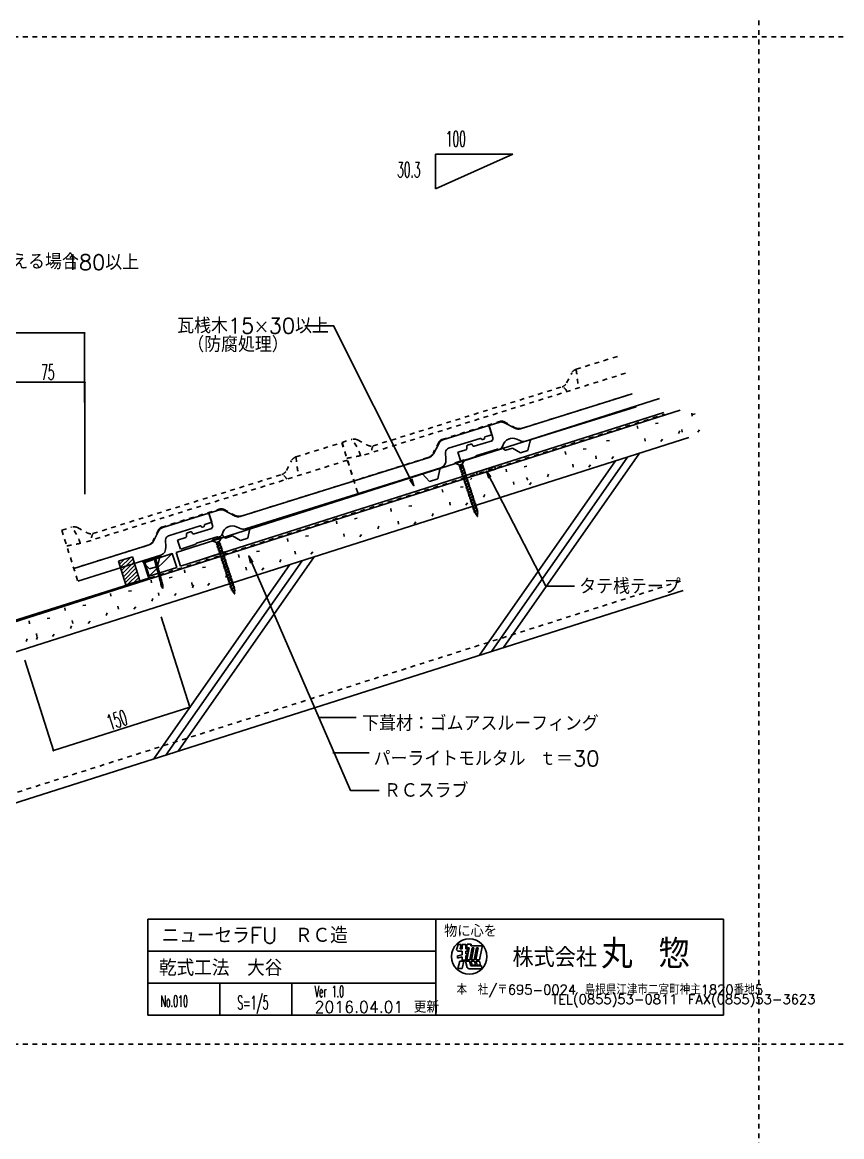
# Model space of a CAD drawing. Extents: x -1727 to 4652, y -2308 to 2357.
# Drawn here: x 2203 to 3057, y -1146 to 15 of the extents above; entities that cross this region are included whole.
import ezdxf

# ---------------------------------------------------------------- set-up
doc = ezdxf.new("R2010")
doc.units = 0
doc.header["$LTSCALE"] = 5
doc.linetypes.add('DOT', pattern=[2, 1, -1])
for name, color, linetype in [('0-0', 7, 'CONTINUOUS'), ('0-1', 7, 'CONTINUOUS'), ('0-2', 7, 'CONTINUOUS'), ('0-3', 7, 'CONTINUOUS'), ('0-4', 7, 'CONTINUOUS'), ('0-A', 7, 'CONTINUOUS')]:
    doc.layers.add(name, color=color, linetype=linetype)
doc.styles.get("Standard").update_dxf_attribs({"font": 'txt.shx', "bigfont": 'extfont.shx'})

# ---------------------------------------------------------------- blocks, each defined once
blk = doc.blocks.new('H5')
at = {"layer": '0-1', "color": 7, "linetype": 'CONTINUOUS'}
for p, q in [((2303.9594, -549.6657), (2309.1837, -544.4414)), ((2304.9505, -552.9172), (2315.3423, -542.5255)), ((2305.9417, -556.1688), (2317.9597, -544.1507)), ((2302.9683, -546.4142), (2303.0252, -546.3573)), ((2306.9328, -559.4203), (2318.9508, -547.4022)), ((2307.9239, -562.6718), (2319.942, -550.6537)), ((2308.915, -565.9234), (2320.9331, -553.9053)), ((2309.9061, -569.1749), (2321.9242, -557.1568)), ((2312.6917, -570.6319), (2322.9153, -560.4083)), ((2318.7946, -568.7716), (2323.9064, -563.6599))]:
    blk.add_line(p, q, dxfattribs=at)

msp = doc.modelspace()

# ---------------------------------------------------------------- linework, layer by layer
at = {"layer": '0-0', "color": 7, "linetype": 'CONTINUOUS'}
for p, q in [((2933.494, -919.6573), (2333.494, -919.6573)), ((2333.494, -919.6573), (2333.494, -1019.6573)), ((2633.494, -919.6573), (2633.494, -1019.6573)), ((2933.494, -919.6573), (2933.494, -1019.6573)), ((2655.1928, -951.6949), (2656.6706, -945.8791)), ((2655.1928, -951.6949), (2656.4886, -952.9774)), ((2656.6706, -945.8791), (2660.0144, -945.8791)), ((2659.0305, -950.7153), (2660.0144, -945.8791)), ((2659.0305, -950.7153), (2660.848, -950.7153)), ((2660.848, -945.8791), (2660.848, -950.7153)), ((2660.848, -945.8791), (2664.7092, -945.8791)), ((2664.7092, -950.7153), (2664.7092, -945.8791)), ((2664.7092, -950.7153), (2666.525, -950.7153)), ((2666.0739, -945.7406), (2665.3422, -949.3372)), ((2665.3422, -949.3372), (2668.4007, -949.3372)), ((2668.4007, -949.3372), (2665.8288, -961.9794)), ((2666.0739, -945.7406), (2670.3013, -945.7406)), ((2666.525, -950.7153), (2666.525, -952.9774)), ((2671.4739, -949.3372), (2668.902, -961.9794)), ((2670.3013, -945.7406), (2669.961, -947.4131)), ((2669.961, -947.4131), (2681.1117, -947.4131)), ((2673.159, -949.3372), (2670.5871, -961.9794)), ((2671.4739, -949.3372), (2673.159, -949.3372)), ((2676.0054, -949.3372), (2673.4335, -961.9794)), ((2677.7063, -949.3372), (2675.1344, -961.9794)), ((2676.0054, -949.3372), (2677.7063, -949.3372)), ((2681.753, -948.4968), (2679.0101, -961.9794)), ((2633.494, -952.9907), (2333.494, -952.9907)), ((2656.1415, -957.9387), (2660.848, -956.737)), ((2656.1415, -957.9387), (2656.1415, -960.1245)), ((2656.1415, -960.1245), (2660.848, -958.9228)), ((2656.4886, -952.9774), (2660.848, -952.9774)), ((2658.4608, -963.4821), (2656.6265, -971.2213)), ((2658.4608, -963.4821), (2662.8707, -963.4821)), ((2660.614, -962.3814), (2664.7092, -962.3814)), ((2660.848, -952.9774), (2660.848, -956.737)), ((2660.848, -958.9228), (2660.848, -962.4594)), ((2662.8707, -963.4821), (2661.0364, -971.2213)), ((2664.4024, -963.4821), (2666.3147, -970.1773)), ((2664.4024, -963.4821), (2668.5004, -963.4821)), ((2664.7092, -955.7512), (2664.7092, -952.9774)), ((2664.7092, -952.9774), (2666.525, -952.9774)), ((2664.7092, -955.7512), (2666.2924, -955.3469)), ((2664.7092, -957.937), (2665.9684, -957.6155)), ((2664.7092, -962.3814), (2664.7092, -957.937)), ((2665.8288, -961.9794), (2668.902, -961.9794)), ((2666.2924, -955.3469), (2665.9684, -957.6155)), ((2668.5004, -963.4821), (2669.9773, -968.1976)), ((2670.0645, -963.4821), (2671.3271, -967.5137)), ((2670.0645, -963.4821), (2673.6511, -963.4821)), ((2670.5871, -961.9794), (2673.4335, -961.9794)), ((2673.6511, -963.4821), (2674.9138, -967.5137)), ((2675.1344, -961.9794), (2679.0101, -961.9794)), ((2675.4347, -963.4821), (2676.6974, -967.5137)), ((2675.4347, -963.4821), (2678.8814, -963.4821)), ((2678.8814, -963.4821), (2680.1441, -967.5137)), ((2661.0364, -971.2213), (2656.6265, -971.2213)), ((2668.966, -971.4013), (2681.3276, -971.4013)), ((2669.9773, -968.1976), (2680.9892, -968.1976)), ((2671.3271, -967.5137), (2674.9138, -967.5137)), ((2676.6974, -967.5137), (2680.1441, -967.5137)), ((2680.9892, -968.1976), (2681.3276, -971.4013)), ((2633.494, -986.324), (2333.494, -986.324)), ((2408.494, -986.324), (2408.494, -1019.6573)), ((2483.494, -986.324), (2483.494, -1019.6573)), ((2333.494, -1019.6573), (2933.494, -1019.6573))]:
    msp.add_line(p, q, dxfattribs=at)
msp.add_circle((2668.3491, -958.6021), 18.4473, dxfattribs=at)
for centre, radius, start, end in [((2680.2195, -948.6727), 1.5436, 6.5455, 54.6882), ((2668.6165, -968.6748), 2.7488, 213.1353, 277.3045)]:
    msp.add_arc(centre, radius, start, end, dxfattribs=at)
at = {"layer": '0-1', "color": 3, "linetype": 'CONTINUOUS'}
for p, q in [((2866.5985, -377.085), (2362.9417, -537.3417)), ((2871.1466, -391.3789), (2367.4905, -551.6354)), ((2367.4859, -551.621), (2362.9371, -537.3274))]:
    msp.add_line(p, q, dxfattribs=at)
at = {"layer": '0-1', "color": 7, "linetype": 'DOT'}
msp.add_line((2192.8119, -609.4566), (2871.7824, -393.3826), dxfattribs=at)
at = {"layer": '0-1', "color": 4, "linetype": 'CONTINUOUS'}
for p, q in [((2663.1929, -440.8137), (2653.6224, -443.921)), ((2653.7508, -444.3164), (2663.3213, -441.2092)), ((2663.3213, -441.2092), (2661.0015, -445.3292)), ((2663.3213, -441.2092), (2663.1929, -440.8137)), ((2653.6224, -443.921), (2653.7508, -444.3164)), ((2653.7508, -444.3164), (2658.032, -446.2933)), ((2658.5097, -447.4577), (2657.7159, -448.0127)), ((2657.7159, -448.0127), (2658.2702, -447.5354)), ((2657.7159, -448.0127), (2658.6705, -448.176)), ((2660.9931, -445.3319), (2658.032, -446.2933)), ((2658.0567, -446.2853), (2658.4507, -447.4989)), ((2661.5547, -446.4691), (2658.2702, -447.5354)), ((2661.389, -446.5229), (2658.4195, -447.487)), ((2658.4442, -447.4789), (2658.4507, -447.4989)), ((2662.7273, -447.8962), (2658.6121, -450.7733)), ((2658.6121, -450.7733), (2659.2888, -450.0803)), ((2658.6121, -450.7733), (2659.5668, -450.9366)), ((2659.9124, -447.0023), (2658.6705, -448.176)), ((2658.6705, -448.176), (2659.2888, -450.0803)), ((2659.2888, -450.0803), (2661.7726, -447.7329)), ((2663.6325, -450.6843), (2659.5173, -453.5614)), ((2659.5173, -453.5614), (2660.194, -452.8685)), ((2662.0506, -448.5891), (2659.5668, -450.9366)), ((2659.5668, -450.9366), (2660.194, -452.8685)), ((2660.194, -452.8685), (2662.6779, -450.521)), ((2662.9558, -451.3773), (2660.472, -453.7247)), ((2660.9931, -445.3319), (2661.3807, -446.5256)), ((2662.7273, -447.8962), (2661.7726, -447.7329)), ((2662.7273, -447.8962), (2662.0506, -448.5891)), ((2662.0506, -448.5891), (2662.6779, -450.521)), ((2663.6325, -450.6843), (2662.6779, -450.521)), ((2663.6325, -450.6843), (2662.9558, -451.3773)), ((2662.9558, -451.3773), (2663.5831, -453.3092)), ((2659.5173, -453.5614), (2660.472, -453.7247)), ((2664.5377, -453.4725), (2660.4226, -456.3495)), ((2660.4226, -456.3495), (2661.0992, -455.6566)), ((2660.4226, -456.3495), (2661.3772, -456.5128)), ((2660.472, -453.7247), (2661.0992, -455.6566)), ((2661.0992, -455.6566), (2663.5831, -453.3092)), ((2665.4429, -456.2606), (2661.3278, -459.1377)), ((2661.3278, -459.1377), (2662.0044, -458.4447)), ((2661.3278, -459.1377), (2662.2824, -459.3009)), ((2663.8611, -454.1654), (2661.3772, -456.5128)), ((2661.3772, -456.5128), (2662.0044, -458.4447)), ((2661.3772, -456.5128), (2662.0044, -458.4447)), ((2662.0044, -458.4447), (2664.4883, -456.0973)), ((2666.3482, -459.0487), (2662.233, -461.9258)), ((2662.233, -461.9258), (2662.9097, -461.2328)), ((2662.233, -461.9258), (2663.1876, -462.0891)), ((2664.7663, -456.9535), (2662.2824, -459.3009)), ((2662.2824, -459.3009), (2662.9097, -461.2328)), ((2662.9097, -461.2328), (2665.3935, -458.8854)), ((2667.2534, -461.8368), (2663.1382, -464.7139)), ((2663.1382, -464.7139), (2663.8149, -464.021)), ((2665.6715, -459.7417), (2663.1876, -462.0891)), ((2663.1876, -462.0891), (2663.8149, -464.021)), ((2664.5377, -453.4725), (2663.5831, -453.3092)), ((2663.8149, -464.021), (2666.2987, -461.6735)), ((2664.5377, -453.4725), (2663.8611, -454.1654)), ((2663.8611, -454.1654), (2664.4883, -456.0973)), ((2666.5767, -462.5298), (2664.0929, -464.8772)), ((2665.4429, -456.2606), (2664.4883, -456.0973)), ((2664.7201, -466.8091), (2667.2039, -464.4617)), ((2665.4429, -456.2606), (2664.7663, -456.9535)), ((2664.7663, -456.9535), (2665.3935, -458.8854)), ((2666.3482, -459.0487), (2665.3935, -458.8854)), ((2666.3482, -459.0487), (2665.6715, -459.7417)), ((2665.6715, -459.7417), (2666.2987, -461.6735)), ((2667.2534, -461.8368), (2666.2987, -461.6735)), ((2667.2534, -461.8368), (2666.5767, -462.5298)), ((2666.5767, -462.5298), (2667.2039, -464.4617)), ((2668.1586, -464.625), (2667.2039, -464.4617)), ((2663.1382, -464.7139), (2664.0929, -464.8772)), ((2668.1586, -464.625), (2664.0434, -467.502)), ((2664.0434, -467.502), (2664.7201, -466.8091)), ((2664.0434, -467.502), (2664.9981, -467.6653)), ((2664.0929, -464.8772), (2664.7201, -466.8091)), ((2669.0638, -467.4131), (2664.9486, -470.2902)), ((2664.9486, -470.2902), (2665.6253, -469.5972)), ((2664.9486, -470.2902), (2665.9033, -470.4534)), ((2667.4819, -465.3179), (2664.9981, -467.6653)), ((2664.9981, -467.6653), (2665.6253, -469.5972)), ((2665.6253, -469.5972), (2668.1091, -467.2498)), ((2669.969, -470.2012), (2665.8538, -473.0783)), ((2665.8538, -473.0783), (2666.5305, -472.3853)), ((2665.8538, -473.0783), (2666.8085, -473.2416)), ((2668.3871, -468.106), (2665.9033, -470.4534)), ((2665.9033, -470.4534), (2666.5305, -472.3853)), ((2666.5305, -472.3853), (2669.0143, -470.0379)), ((2670.8742, -472.9893), (2666.759, -475.8664)), ((2666.759, -475.8664), (2667.4357, -475.1735)), ((2666.759, -475.8664), (2667.7137, -476.0297)), ((2669.2923, -470.8942), (2666.8085, -473.2416)), ((2666.8085, -473.2416), (2667.4357, -475.1735)), ((2667.4357, -475.1735), (2669.9195, -472.826)), ((2668.1586, -464.625), (2667.4819, -465.3179)), ((2667.4819, -465.3179), (2668.1091, -467.2498)), ((2671.7794, -475.7775), (2667.6642, -478.6545)), ((2670.1975, -473.6823), (2667.7137, -476.0297)), ((2667.7137, -476.0297), (2668.3409, -477.9616)), ((2669.0638, -467.4131), (2668.1091, -467.2498)), ((2668.3409, -477.9616), (2670.8247, -475.6142)), ((2669.0638, -467.4131), (2668.3871, -468.106)), ((2668.3871, -468.106), (2669.0143, -470.0379)), ((2669.969, -470.2012), (2669.0143, -470.0379)), ((2669.969, -470.2012), (2669.2923, -470.8942)), ((2669.2923, -470.8942), (2669.9195, -472.826)), ((2670.8742, -472.9893), (2669.9195, -472.826)), ((2670.8742, -472.9893), (2670.1975, -473.6823)), ((2670.1975, -473.6823), (2670.8247, -475.6142)), ((2671.7794, -475.7775), (2670.8247, -475.6142)), ((2671.7794, -475.7775), (2671.1027, -476.4704)), ((2667.6642, -478.6545), (2668.3409, -477.9616)), ((2667.6642, -478.6545), (2668.6189, -478.8178)), ((2672.6846, -478.5656), (2668.5694, -481.4427)), ((2668.5694, -481.4427), (2669.2461, -480.7497)), ((2668.5694, -481.4427), (2669.5241, -481.606)), ((2671.1027, -476.4704), (2668.6189, -478.8178)), ((2668.6189, -478.8178), (2669.2461, -480.7497)), ((2669.2461, -480.7497), (2671.7299, -478.4023)), ((2673.5898, -481.3537), (2669.4746, -484.2308)), ((2669.4746, -484.2308), (2670.1513, -483.5378)), ((2669.4746, -484.2308), (2670.4293, -484.3941)), ((2672.0079, -479.2585), (2669.5241, -481.606)), ((2669.5241, -481.606), (2670.1513, -483.5378)), ((2670.1513, -483.5378), (2672.6352, -481.1904)), ((2674.495, -484.1418), (2670.3799, -487.0189)), ((2670.3799, -487.0189), (2671.0565, -486.326)), ((2670.3799, -487.0189), (2671.3345, -487.1822)), ((2672.9131, -482.0467), (2670.4293, -484.3941)), ((2670.4293, -484.3941), (2671.0565, -486.326)), ((2671.0565, -486.326), (2673.5404, -483.9785)), ((2671.1027, -476.4704), (2671.7299, -478.4023)), ((2675.4002, -486.93), (2671.2851, -489.807)), ((2673.8184, -484.8348), (2671.3345, -487.1822)), ((2671.3345, -487.1822), (2671.9617, -489.1141)), ((2672.6846, -478.5656), (2671.7299, -478.4023)), ((2671.9617, -489.1141), (2674.4456, -486.7667)), ((2672.6846, -478.5656), (2672.0079, -479.2585)), ((2672.0079, -479.2585), (2672.6352, -481.1904)), ((2674.7236, -487.6229), (2672.2397, -489.9703)), ((2673.5898, -481.3537), (2672.6352, -481.1904)), ((2673.5898, -481.3537), (2672.9131, -482.0467)), ((2672.9131, -482.0467), (2673.5404, -483.9785)), ((2674.495, -484.1418), (2673.5404, -483.9785)), ((2674.495, -484.1418), (2673.8184, -484.8348)), ((2673.8184, -484.8348), (2674.4456, -486.7667)), ((2675.4002, -486.93), (2674.4456, -486.7667)), ((2675.4002, -486.93), (2674.7236, -487.6229)), ((2674.7236, -487.6229), (2675.3508, -489.5548)), ((2671.2851, -489.807), (2671.9617, -489.1141)), ((2671.2851, -489.807), (2672.2397, -489.9703)), ((2676.3054, -489.7181), (2672.1903, -492.5952)), ((2672.1903, -492.5952), (2672.867, -491.9022)), ((2672.1903, -492.5952), (2673.1449, -492.7585)), ((2672.2397, -489.9703), (2672.867, -491.9022)), ((2672.867, -491.9022), (2675.3508, -489.5548)), ((2677.2107, -492.5062), (2673.0955, -495.3833)), ((2673.0955, -495.3833), (2673.7722, -494.6903)), ((2673.0955, -495.3833), (2674.0984, -495.501)), ((2675.6288, -490.411), (2673.1449, -492.7585)), ((2673.1449, -492.7585), (2673.7722, -494.6903)), ((2673.7722, -494.6903), (2676.256, -492.3429)), ((2676.534, -493.1992), (2674.0984, -495.501)), ((2675.1482, -497.0335), (2674.0984, -495.501)), ((2677.5988, -495.6558), (2674.8271, -497.5936)), ((2674.8271, -497.5936), (2675.1482, -497.0335)), ((2674.8271, -497.5936), (2675.6134, -497.7128)), ((2675.1482, -497.0335), (2676.9413, -495.3389)), ((2676.3054, -489.7181), (2675.3508, -489.5548)), ((2676.9711, -496.4297), (2675.6134, -497.7128)), ((2676.7719, -499.4041), (2675.6134, -497.7128)), ((2676.3054, -489.7181), (2675.6288, -490.411)), ((2675.6288, -490.411), (2676.256, -492.3429)), ((2677.2107, -492.5062), (2676.256, -492.3429)), ((2677.2107, -492.5062), (2676.534, -493.1992)), ((2676.534, -493.1992), (2676.9149, -494.3725)), ((2676.5621, -499.8083), (2676.7719, -499.4041)), ((2676.9413, -495.3389), (2676.9149, -494.3725)), ((2677.5988, -495.6558), (2676.9413, -495.3389)), ((2677.5988, -495.6558), (2676.9711, -496.4297)), ((2677.0383, -498.8908), (2676.9711, -496.4297)), ((2677.4699, -499.1669), (2677.0383, -498.8908)), ((2677.0539, -499.4608), (2677.4699, -499.1669)), ((2677.064, -499.8305), (2677.0539, -499.4608)), ((2676.5621, -499.8083), (2676.89, -499.5766)), ((2676.5621, -499.8083), (2677.064, -499.8305)), ((2677.064, -499.8305), (2676.89, -499.5766)), ((2410.0079, -521.6278), (2400.4374, -524.7351)), ((2400.5658, -525.1305), (2410.1363, -522.0233)), ((2410.1363, -522.0233), (2407.8165, -526.1433)), ((2410.1363, -522.0233), (2410.0079, -521.6278)), ((2400.4374, -524.7351), (2400.5658, -525.1305)), ((2400.5658, -525.1305), (2404.847, -527.1074)), ((2405.3247, -528.2718), (2404.5309, -528.8267)), ((2404.5309, -528.8267), (2405.0852, -528.3495)), ((2404.5309, -528.8267), (2405.4855, -528.99)), ((2407.8081, -526.146), (2404.847, -527.1074)), ((2404.8717, -527.0993), (2405.2657, -528.313)), ((2408.3697, -527.2832), (2405.0852, -528.3495)), ((2408.204, -527.3369), (2405.2345, -528.301)), ((2405.2592, -528.293), (2405.2657, -528.313)), ((2409.5423, -528.7103), (2405.4271, -531.5874)), ((2405.4271, -531.5874), (2406.1038, -530.8944)), ((2405.4271, -531.5874), (2406.3818, -531.7507)), ((2406.7274, -527.8163), (2405.4855, -528.99)), ((2405.4855, -528.99), (2406.1038, -530.8944)), ((2406.1038, -530.8944), (2408.5876, -528.547)), ((2410.4475, -531.4984), (2406.3323, -534.3755)), ((2406.3323, -534.3755), (2407.009, -533.6825)), ((2408.8656, -529.4032), (2406.3818, -531.7507)), ((2406.3818, -531.7507), (2407.009, -533.6825)), ((2407.009, -533.6825), (2409.4928, -531.3351)), ((2411.3527, -534.2865), (2407.2376, -537.1636)), ((2409.7708, -532.1914), (2407.287, -534.5388)), ((2407.8081, -526.146), (2408.1957, -527.3397)), ((2407.9142, -536.4707), (2410.3981, -534.1232)), ((2409.5423, -528.7103), (2408.5876, -528.547)), ((2409.5423, -528.7103), (2408.8656, -529.4032)), ((2408.8656, -529.4032), (2409.4928, -531.3351)), ((2410.4475, -531.4984), (2409.4928, -531.3351)), ((2410.4475, -531.4984), (2409.7708, -532.1914)), ((2409.7708, -532.1914), (2410.3981, -534.1232)), ((2411.3527, -534.2865), (2410.3981, -534.1232)), ((2411.3527, -534.2865), (2410.676, -534.9795)), ((2302.9574, -546.3784), (2317.2806, -541.9225)), ((2317.2806, -541.9225), (2324.8975, -566.9114)), ((2342.7189, -542.3679), (2338.3281, -543.5367)), ((2338.3281, -543.5367), (2338.4313, -543.9241)), ((2338.4313, -543.9241), (2342.822, -542.7554)), ((2339.9159, -543.7997), (2339.3932, -543.6681)), ((2341.4657, -543.3871), (2339.9159, -543.7997)), ((2342.5129, -553.5562), (2339.9159, -543.7997)), ((2341.4657, -543.3871), (2341.8538, -543.0131)), ((2344.0628, -553.1437), (2341.4657, -543.3871)), ((2342.822, -542.7554), (2342.7189, -542.3679)), ((2406.3323, -534.3755), (2407.287, -534.5388)), ((2407.2376, -537.1636), (2407.9142, -536.4707)), ((2407.2376, -537.1636), (2408.1922, -537.3269)), ((2407.287, -534.5388), (2407.9142, -536.4707)), ((2412.2579, -537.0747), (2408.1428, -539.9517)), ((2408.1428, -539.9517), (2408.8194, -539.2588)), ((2408.1428, -539.9517), (2409.0974, -540.115)), ((2410.676, -534.9795), (2408.1922, -537.3269)), ((2408.1922, -537.3269), (2408.8194, -539.2588)), ((2408.1922, -537.3269), (2408.8194, -539.2588)), ((2408.8194, -539.2588), (2411.3033, -536.9114)), ((2413.1631, -539.8628), (2409.048, -542.7399)), ((2409.048, -542.7399), (2409.7246, -542.0469)), ((2409.048, -542.7399), (2410.0026, -542.9032)), ((2411.5813, -537.7676), (2409.0974, -540.115)), ((2409.0974, -540.115), (2409.7246, -542.0469)), ((2409.7246, -542.0469), (2412.2085, -539.6995)), ((2414.0684, -542.6509), (2409.9532, -545.528)), ((2409.9532, -545.528), (2410.6299, -544.835)), ((2409.9532, -545.528), (2410.9078, -545.6913)), ((2412.4865, -540.5557), (2410.0026, -542.9032)), ((2410.0026, -542.9032), (2410.6299, -544.835)), ((2410.6299, -544.835), (2413.1137, -542.4876)), ((2410.676, -534.9795), (2411.3033, -536.9114)), ((2414.9736, -545.439), (2410.8584, -548.3161)), ((2413.3917, -543.3439), (2410.9078, -545.6913)), ((2410.9078, -545.6913), (2411.5351, -547.6232)), ((2412.2579, -537.0747), (2411.3033, -536.9114)), ((2411.5351, -547.6232), (2414.0189, -545.2757)), ((2412.2579, -537.0747), (2411.5813, -537.7676)), ((2411.5813, -537.7676), (2412.2085, -539.6995)), ((2413.1631, -539.8628), (2412.2085, -539.6995)), ((2413.1631, -539.8628), (2412.4865, -540.5557)), ((2412.4865, -540.5557), (2413.1137, -542.4876)), ((2414.0684, -542.6509), (2413.1137, -542.4876)), ((2414.0684, -542.6509), (2413.3917, -543.3439)), ((2413.3917, -543.3439), (2414.0189, -545.2757)), ((2414.9736, -545.439), (2414.0189, -545.2757)), ((2414.9736, -545.439), (2414.2969, -546.132)), ((2310.5493, -571.2849), (2302.9574, -546.3784)), ((2342.5129, -553.5562), (2342.5559, -553.7177)), ((2342.5559, -553.7177), (2344.2349, -553.2707)), ((2342.8785, -554.1504), (2342.5559, -553.7177)), ((2344.3638, -553.755), (2342.6848, -554.202)), ((2342.6848, -554.202), (2342.7278, -554.3634)), ((2342.7278, -554.3634), (2344.4068, -553.9165)), ((2343.0504, -554.7962), (2342.7278, -554.3634)), ((2344.5357, -554.4008), (2342.8567, -554.8477)), ((2343.1794, -555.2805), (2342.8567, -554.8477)), ((2344.6646, -554.8851), (2342.9856, -555.3321)), ((2342.9856, -555.3321), (2343.0286, -555.4935)), ((2343.0286, -555.4935), (2344.7076, -555.0466)), ((2343.3513, -555.9263), (2343.0286, -555.4935)), ((2344.8365, -555.5309), (2343.1575, -555.9778)), ((2343.1575, -555.9778), (2343.2005, -556.1393)), ((2343.2005, -556.1393), (2344.8795, -555.6923)), ((2343.5232, -556.572), (2343.2005, -556.1393)), ((2345.0084, -556.1767), (2343.3294, -556.6236)), ((2343.3294, -556.6236), (2343.3724, -556.785)), ((2343.3724, -556.785), (2345.0514, -556.3381)), ((2343.695, -557.2178), (2343.3724, -556.785)), ((2345.1803, -556.8224), (2343.5013, -557.2693)), ((2343.5013, -557.2693), (2343.5443, -557.4308)), ((2343.5443, -557.4308), (2345.2233, -556.9839)), ((2343.8669, -557.8635), (2343.5443, -557.4308)), ((2345.3522, -557.4682), (2343.6732, -557.9151)), ((2344.2349, -553.2707), (2344.1701, -553.8066)), ((2344.2349, -553.2707), (2344.1919, -553.1093)), ((2344.4068, -553.9165), (2344.342, -554.4524)), ((2344.4068, -553.9165), (2344.3638, -553.755)), ((2344.5357, -554.4008), (2344.4709, -554.9367)), ((2344.7076, -555.0466), (2344.6428, -555.5825)), ((2344.7076, -555.0466), (2344.6646, -554.8851)), ((2344.8795, -555.6923), (2344.8147, -556.2282)), ((2344.8795, -555.6923), (2344.8365, -555.5309)), ((2345.0514, -556.3381), (2344.9866, -556.874)), ((2345.0514, -556.3381), (2345.0084, -556.1767)), ((2345.2233, -556.9839), (2345.1585, -557.5198)), ((2345.2233, -556.9839), (2345.1803, -556.8224)), ((2345.3952, -557.6296), (2345.3522, -557.4682)), ((2410.8584, -548.3161), (2411.5351, -547.6232)), ((2410.8584, -548.3161), (2411.8131, -548.4794)), ((2415.8788, -548.2272), (2411.7636, -551.1042)), ((2411.7636, -551.1042), (2412.4403, -550.4113)), ((2411.7636, -551.1042), (2412.7183, -551.2675)), ((2414.2969, -546.132), (2411.8131, -548.4794)), ((2411.8131, -548.4794), (2412.4403, -550.4113)), ((2412.4403, -550.4113), (2414.9241, -548.0639)), ((2416.784, -551.0153), (2412.6688, -553.8924)), ((2412.6688, -553.8924), (2413.3455, -553.1994)), ((2412.6688, -553.8924), (2413.6235, -554.0557)), ((2415.2021, -548.9201), (2412.7183, -551.2675)), ((2412.7183, -551.2675), (2413.3455, -553.1994)), ((2413.3455, -553.1994), (2415.8293, -550.852)), ((2417.6892, -553.8034), (2413.574, -556.6805)), ((2413.574, -556.6805), (2414.2507, -555.9875)), ((2413.574, -556.6805), (2414.5287, -556.8438)), ((2416.1073, -551.7082), (2413.6235, -554.0557)), ((2413.6235, -554.0557), (2414.2507, -555.9875)), ((2414.2507, -555.9875), (2416.7345, -553.6401)), ((2414.2969, -546.132), (2414.9241, -548.0639)), ((2418.5944, -556.5915), (2414.4792, -559.4686)), ((2417.0125, -554.4964), (2414.5287, -556.8438)), ((2414.5287, -556.8438), (2415.1559, -558.7757)), ((2415.8788, -548.2272), (2414.9241, -548.0639)), ((2415.1559, -558.7757), (2417.6397, -556.4282)), ((2415.8788, -548.2272), (2415.2021, -548.9201)), ((2415.2021, -548.9201), (2415.8293, -550.852)), ((2417.9177, -557.2845), (2415.4339, -559.6319)), ((2416.784, -551.0153), (2415.8293, -550.852)), ((2416.784, -551.0153), (2416.1073, -551.7082)), ((2416.1073, -551.7082), (2416.7345, -553.6401)), ((2417.6892, -553.8034), (2416.7345, -553.6401)), ((2417.6892, -553.8034), (2417.0125, -554.4964)), ((2417.0125, -554.4964), (2417.6397, -556.4282)), ((2418.5944, -556.5915), (2417.6397, -556.4282)), ((2418.5944, -556.5915), (2417.9177, -557.2845)), ((2417.9177, -557.2845), (2418.5449, -559.2164)), ((2324.8975, -566.9114), (2310.5493, -571.2849)), ((2343.6732, -557.9151), (2343.7162, -558.0766)), ((2343.7162, -558.0766), (2345.3952, -557.6296)), ((2344.0388, -558.5093), (2343.7162, -558.0766)), ((2345.5241, -558.1139), (2343.8451, -558.5609)), ((2343.8451, -558.5609), (2343.8881, -558.7223)), ((2343.8881, -558.7223), (2345.5671, -558.2754)), ((2344.2107, -559.1551), (2343.8881, -558.7223)), ((2345.696, -558.7597), (2344.017, -559.2066)), ((2344.017, -559.2066), (2344.06, -559.3681)), ((2344.06, -559.3681), (2345.739, -558.9212)), ((2344.3826, -559.8008), (2344.06, -559.3681)), ((2345.8679, -559.4055), (2344.1889, -559.8524)), ((2344.1889, -559.8524), (2344.2319, -560.0138)), ((2344.2319, -560.0138), (2345.9109, -559.5669)), ((2344.5545, -560.4466), (2344.2319, -560.0138)), ((2346.0398, -560.0512), (2344.3608, -560.4982)), ((2344.3608, -560.4982), (2344.4038, -560.6596)), ((2344.4038, -560.6596), (2346.0828, -560.2127)), ((2344.7264, -561.0924), (2344.4038, -560.6596)), ((2346.2117, -560.697), (2344.5327, -561.1439)), ((2344.5327, -561.1439), (2344.5757, -561.3054)), ((2344.5757, -561.3054), (2346.2546, -560.8584)), ((2344.8983, -561.7381), (2344.5757, -561.3054)), ((2346.3836, -561.3428), (2344.7046, -561.7897)), ((2344.7046, -561.7897), (2344.7476, -561.9511)), ((2344.7476, -561.9511), (2346.4265, -561.5042)), ((2345.0702, -562.3839), (2344.7476, -561.9511)), ((2346.5555, -561.9885), (2344.8765, -562.4355)), ((2344.8765, -562.4355), (2344.9195, -562.5969)), ((2344.9195, -562.5969), (2346.5984, -562.15)), ((2345.2421, -563.0297), (2344.9195, -562.5969)), ((2346.7274, -562.6343), (2345.0484, -563.0812)), ((2345.0484, -563.0812), (2345.0913, -563.2427)), ((2345.0913, -563.2427), (2346.7703, -562.7957)), ((2345.414, -563.6754), (2345.0913, -563.2427)), ((2346.8993, -563.2801), (2345.2203, -563.727)), ((2345.2203, -563.727), (2345.2632, -563.8884)), ((2345.2632, -563.8884), (2346.9422, -563.4415)), ((2345.5859, -564.3212), (2345.2632, -563.8884)), ((2345.3952, -557.6296), (2345.3304, -558.1655)), ((2347.0711, -563.9258), (2345.3922, -564.3727)), ((2345.3922, -564.3727), (2345.4351, -564.5342)), ((2345.4351, -564.5342), (2347.1141, -564.0873)), ((2345.7578, -564.9669), (2345.4351, -564.5342)), ((2345.5671, -558.2754), (2345.5023, -558.8113)), ((2345.5671, -558.2754), (2345.5241, -558.1139)), ((2347.243, -564.5716), (2345.5641, -565.0185)), ((2345.5641, -565.0185), (2345.607, -565.1799)), ((2345.607, -565.1799), (2347.286, -564.733)), ((2345.9297, -565.6127), (2345.607, -565.1799)), ((2345.739, -558.9212), (2345.6742, -559.457)), ((2345.739, -558.9212), (2345.696, -558.7597)), ((2347.4149, -565.2173), (2345.736, -565.6643)), ((2345.736, -565.6643), (2345.7789, -565.8257)), ((2345.7789, -565.8257), (2347.4579, -565.3788)), ((2346.1016, -566.2585), (2345.7789, -565.8257)), ((2345.9109, -559.5669), (2345.846, -560.1028)), ((2345.9109, -559.5669), (2345.8679, -559.4055)), ((2347.5868, -565.8631), (2345.9078, -566.31)), ((2345.9078, -566.31), (2345.9508, -566.4715)), ((2345.9508, -566.4715), (2347.6298, -566.0246)), ((2346.2735, -566.9042), (2345.9508, -566.4715)), ((2346.0828, -560.2127), (2346.0179, -560.7486)), ((2346.0828, -560.2127), (2346.0398, -560.0512)), ((2347.7587, -566.5089), (2346.0797, -566.9558)), ((2346.0797, -566.9558), (2346.1227, -567.1172)), ((2346.1227, -567.1172), (2347.8017, -566.6703)), ((2346.4454, -567.55), (2346.1227, -567.1172)), ((2346.2546, -560.8584), (2346.1898, -561.3943)), ((2346.2546, -560.8584), (2346.2117, -560.697)), ((2347.9306, -567.1546), (2346.2516, -567.6016)), ((2346.2516, -567.6016), (2346.2946, -567.763)), ((2346.2946, -567.763), (2347.9736, -567.3161)), ((2346.6173, -568.1958), (2346.2946, -567.763)), ((2346.4265, -561.5042), (2346.3617, -562.0401)), ((2346.4265, -561.5042), (2346.3836, -561.3428)), ((2348.1025, -567.8004), (2346.4235, -568.2473)), ((2346.4235, -568.2473), (2346.4665, -568.4088)), ((2346.4665, -568.4088), (2348.1455, -567.9618)), ((2346.7892, -568.8415), (2346.4665, -568.4088)), ((2346.5984, -562.15), (2346.5336, -562.6859)), ((2346.5984, -562.15), (2346.5555, -561.9885)), ((2348.2744, -568.4462), (2346.5954, -568.8931)), ((2346.5954, -568.8931), (2346.6384, -569.0545)), ((2346.6384, -569.0545), (2348.3174, -568.6076)), ((2346.961, -569.4873), (2346.6384, -569.0545)), ((2346.7703, -562.7957), (2346.7055, -563.3316)), ((2346.7703, -562.7957), (2346.7274, -562.6343)), ((2348.4463, -569.0919), (2346.7673, -569.5389)), ((2346.9422, -563.4415), (2346.8774, -563.9774)), ((2346.9422, -563.4415), (2346.8993, -563.2801)), ((2347.1141, -564.0873), (2347.0493, -564.6232)), ((2347.1141, -564.0873), (2347.0711, -563.9258)), ((2347.286, -564.733), (2347.2212, -565.2689)), ((2347.286, -564.733), (2347.243, -564.5716)), ((2347.4579, -565.3788), (2347.3931, -565.9147)), ((2347.4579, -565.3788), (2347.4149, -565.2173)), ((2347.6298, -566.0246), (2347.565, -566.5604)), ((2347.6298, -566.0246), (2347.5868, -565.8631)), ((2347.8017, -566.6703), (2347.7369, -567.2062)), ((2347.8017, -566.6703), (2347.7587, -566.5089)), ((2347.9736, -567.3161), (2347.9088, -567.852)), ((2347.9736, -567.3161), (2347.9306, -567.1546)), ((2348.1455, -567.9618), (2348.0807, -568.4977)), ((2348.1455, -567.9618), (2348.1025, -567.8004)), ((2348.3174, -568.6076), (2348.2526, -569.1435)), ((2348.3174, -568.6076), (2348.2744, -568.4462)), ((2348.4893, -569.2534), (2348.4463, -569.0919)), ((2414.4792, -559.4686), (2415.1559, -558.7757)), ((2414.4792, -559.4686), (2415.4339, -559.6319)), ((2419.4996, -559.3797), (2415.3844, -562.2567)), ((2415.3844, -562.2567), (2416.0611, -561.5638)), ((2415.3844, -562.2567), (2416.3391, -562.42)), ((2415.4339, -559.6319), (2416.0611, -561.5638)), ((2416.0611, -561.5638), (2418.5449, -559.2164)), ((2420.4048, -562.1678), (2416.2896, -565.0449)), ((2416.2896, -565.0449), (2416.9663, -564.3519)), ((2416.2896, -565.0449), (2417.2443, -565.2082)), ((2418.8229, -560.0726), (2416.3391, -562.42)), ((2416.3391, -562.42), (2416.9663, -564.3519)), ((2416.9663, -564.3519), (2419.4501, -562.0045)), ((2421.31, -564.9559), (2417.1948, -567.833)), ((2417.1948, -567.833), (2417.8715, -567.14)), ((2417.1948, -567.833), (2418.1495, -567.9963)), ((2419.7281, -562.8607), (2417.2443, -565.2082)), ((2417.2443, -565.2082), (2417.8715, -567.14)), ((2417.8715, -567.14), (2420.3554, -564.7926)), ((2422.2152, -567.744), (2418.1001, -570.6211)), ((2420.6333, -565.6489), (2418.1495, -567.9963)), ((2418.1495, -567.9963), (2418.7767, -569.9282)), ((2419.4996, -559.3797), (2418.5449, -559.2164)), ((2418.7767, -569.9282), (2421.2606, -567.5808)), ((2419.4996, -559.3797), (2418.8229, -560.0726)), ((2418.8229, -560.0726), (2419.4501, -562.0045)), ((2421.5386, -568.437), (2419.0547, -570.7844)), ((2420.4048, -562.1678), (2419.4501, -562.0045)), ((2420.4048, -562.1678), (2419.7281, -562.8607)), ((2419.7281, -562.8607), (2420.3554, -564.7926)), ((2421.31, -564.9559), (2420.3554, -564.7926)), ((2421.31, -564.9559), (2420.6333, -565.6489)), ((2420.6333, -565.6489), (2421.2606, -567.5808)), ((2422.2152, -567.744), (2421.2606, -567.5808)), ((2422.2152, -567.744), (2421.5386, -568.437)), ((2421.5386, -568.437), (2422.1658, -570.3689)), ((2346.7673, -569.5389), (2346.8103, -569.7003)), ((2346.8103, -569.7003), (2348.4893, -569.2534)), ((2347.1329, -570.133), (2346.8103, -569.7003)), ((2348.6182, -569.7377), (2346.9392, -570.1846)), ((2346.9392, -570.1846), (2346.9822, -570.3461)), ((2346.9822, -570.3461), (2348.6612, -569.8991)), ((2347.3048, -570.7788), (2346.9822, -570.3461)), ((2348.8224, -570.3749), (2347.0788, -570.839)), ((2347.0788, -570.839), (2347.416, -572.1058)), ((2347.416, -572.1058), (2349.1539, -575.1273)), ((2348.4893, -569.2534), (2348.4245, -569.7893)), ((2349.1539, -575.1273), (2348.4497, -572.4818)), ((2348.6612, -569.8991), (2348.5964, -570.435)), ((2348.6612, -569.8991), (2348.6182, -569.7377)), ((2348.8224, -570.3749), (2349.1596, -571.6417)), ((2349.1596, -571.6417), (2349.1539, -575.1273)), ((2418.1001, -570.6211), (2418.7767, -569.9282)), ((2418.1001, -570.6211), (2419.0547, -570.7844)), ((2423.1204, -570.5322), (2419.0053, -573.4092)), ((2419.0053, -573.4092), (2419.6819, -572.7163)), ((2419.0053, -573.4092), (2419.9599, -573.5725)), ((2419.0547, -570.7844), (2419.6819, -572.7163)), ((2419.6819, -572.7163), (2422.1658, -570.3689)), ((2424.0256, -573.3203), (2419.9105, -576.1974)), ((2419.9105, -576.1974), (2420.5872, -575.5044)), ((2419.9105, -576.1974), (2420.9134, -576.315)), ((2422.4438, -571.2251), (2419.9599, -573.5725)), ((2419.9599, -573.5725), (2420.5872, -575.5044)), ((2420.5872, -575.5044), (2423.071, -573.157)), ((2423.349, -574.0132), (2420.9134, -576.315)), ((2421.9632, -577.8476), (2420.9134, -576.315)), ((2424.4138, -576.4699), (2421.6421, -578.4077)), ((2421.6421, -578.4077), (2421.9632, -577.8476)), ((2421.6421, -578.4077), (2422.4284, -578.5269)), ((2421.9632, -577.8476), (2423.7563, -576.1529)), ((2423.1204, -570.5322), (2422.1658, -570.3689)), ((2423.7861, -577.2438), (2422.4284, -578.5269)), ((2423.5869, -580.2181), (2422.4284, -578.5269)), ((2423.1204, -570.5322), (2422.4438, -571.2251)), ((2422.4438, -571.2251), (2423.071, -573.157)), ((2424.0256, -573.3203), (2423.071, -573.157)), ((2424.0256, -573.3203), (2423.349, -574.0132)), ((2423.349, -574.0132), (2423.7299, -575.1866)), ((2423.3771, -580.6223), (2423.5869, -580.2181)), ((2423.3771, -580.6223), (2423.705, -580.3907)), ((2423.3771, -580.6223), (2423.879, -580.6446)), ((2423.879, -580.6446), (2423.705, -580.3907)), ((2423.7563, -576.1529), (2423.7299, -575.1866)), ((2424.4138, -576.4699), (2423.7563, -576.1529)), ((2424.4138, -576.4699), (2423.7861, -577.2438)), ((2423.8533, -579.7049), (2423.7861, -577.2438)), ((2424.2849, -579.981), (2423.8533, -579.7049)), ((2423.8689, -580.2749), (2424.2849, -579.981)), ((2423.879, -580.6446), (2423.8689, -580.2749))]:
    msp.add_line(p, q, dxfattribs=at)
at = {"layer": '0-1', "color": 6, "linetype": 'CONTINUOUS'}
for p, q in [((2328.9366, -547.2359), (2347.4954, -541.1484)), ((2329.3127, -547.4283), (2347.5889, -541.4335)), ((2347.4954, -541.1484), (2347.5889, -541.4335)), ((2328.9366, -547.2359), (2334.2886, -564.054)), ((2329.3127, -547.4283), (2334.6655, -564.2492)), ((2192.2194, -609.0708), (2334.2886, -564.054)), ((2192.2194, -609.3855), (2334.6655, -564.2492))]:
    msp.add_line(p, q, dxfattribs=at)
at = {"layer": '0-1', "color": 7, "linetype": 'CONTINUOUS'}
msp.add_line((2358.8877, -538.6579), (2334.8491, -562.0491), dxfattribs=at)
at = {"layer": '0-1', "color": 4, "linetype": 'CONTINUOUS'}
for points in [[(2661.5547, -446.4691), (2661.5563, -446.5351), (2661.559, -446.6011), (2661.5626, -446.667), (2661.5674, -446.7327), (2661.5731, -446.7984), (2661.5799, -446.8639), (2661.5877, -446.9293), (2661.5965, -446.9945), (2661.6063, -447.0595), (2661.6172, -447.1243), (2661.629, -447.1889), (2661.6419, -447.2533), (2661.6558, -447.3175), (2661.6707, -447.3814), (2661.6866, -447.4451), (2661.7036, -447.5085), (2661.7215, -447.5716), (2661.7404, -447.6345), (2661.7603, -447.697), (2661.7812, -447.7592)], [(2408.3697, -527.2832), (2408.3713, -527.3492), (2408.374, -527.4152), (2408.3776, -527.4811), (2408.3824, -527.5468), (2408.3881, -527.6125), (2408.3949, -527.678), (2408.4027, -527.7433), (2408.4115, -527.8085), (2408.4213, -527.8736), (2408.4322, -527.9384), (2408.444, -528.003), (2408.4569, -528.0674), (2408.4708, -528.1316), (2408.4857, -528.1955), (2408.5016, -528.2592), (2408.5186, -528.3226), (2408.5365, -528.3857), (2408.5554, -528.4485), (2408.5753, -528.5111), (2408.5962, -528.5733)]]:
    msp.add_lwpolyline(points, dxfattribs=at)
at = {"layer": '0-1', "color": 7, "linetype": 'CONTINUOUS'}
for points in [[(2676.7031, -456.5828), (2695.7662, -450.5331), (2694.8587, -447.6737), (2675.7956, -453.7233), (2676.7031, -456.5828)], [(2395.5477, -545.8071), (2414.6108, -539.7575), (2413.7034, -536.898), (2394.6403, -542.9477), (2395.5477, -545.8071)]]:
    msp.add_lwpolyline(points, close=True, dxfattribs=at)
at = {"layer": '0-1', "color": 3, "linetype": 'CONTINUOUS'}
msp.add_lwpolyline([(2334.8491, -562.0491), (2363.4364, -552.9516), (2358.8877, -538.6579), (2330.3004, -547.7555), (2334.8491, -562.0491)], close=True, dxfattribs=at)
at = {"layer": '0-1', "color": 4, "linetype": 'CONTINUOUS'}
for centre, radius, start, end in [((2347.4445, -573.6362), 1.5307, 48.9566, 91.0675), ((2349.8513, -572.9462), 1.4766, 117.9337, 161.6655)]:
    msp.add_arc(centre, radius, start, end, dxfattribs=at)
at = {"layer": '0-2', "color": 2, "linetype": 'DOT'}
for p, q in [((2779.7329, -346.4833), (2825.4969, -332.184)), ((2831.2499, -350.5962), (2558.4048, -435.8488)), ((2769.8067, -360.7279), (2775.2593, -350.2023)), ((2568.1927, -426.304), (2764.9844, -364.8149)), ((2723.3903, -407.9337), (2837.9783, -372.1298)), ((2639.8654, -419.6335), (2699.9051, -400.8736)), ((2704.2297, -401.0735), (2716.9649, -407.7449)), ((2487.7166, -437.8688), (2535.6167, -422.902)), ((2535.6179, -422.906), (2548.098, -462.8478)), ((2535.7402, -422.7251), (2545.8725, -419.5592)), ((2535.7402, -422.7251), (2552.4628, -476.2446)), ((2551.9519, -420.1175), (2561.3345, -425.0741)), ((2636.8953, -422.1126), (2630.6036, -434.1229)), ((2541.4495, -441.2893), (2266.3884, -527.2342)), ((2625.524, -438.5127), (2548.2203, -462.6669)), ((2477.7904, -452.1133), (2483.243, -441.5877)), ((2276.1763, -517.6894), (2472.968, -456.2004)), ((2431.3739, -499.3192), (2548.098, -462.8478)), ((2347.8491, -511.0189), (2407.8888, -492.2591)), ((2412.2133, -492.459), (2424.9485, -499.1304)), ((2243.7238, -514.1105), (2253.8561, -510.9446)), ((2243.7238, -514.1105), (2260.4464, -567.63)), ((2259.9355, -511.503), (2269.3181, -516.4595)), ((2344.879, -513.4981), (2338.5873, -525.5084)), ((2333.5077, -529.8982), (2256.204, -554.0523))]:
    msp.add_line(p, q, dxfattribs=at)
at = {"layer": '0-2', "color": 2, "linetype": 'CONTINUOUS'}
for p, q in [((2837.9764, -372.1238), (2721.6823, -408.4608)), ((2727.1543, -421.4173), (2842.1514, -385.4856)), ((2640.8576, -420.1637), (2688.8154, -405.179)), ((2688.9075, -405.2534), (2691.8634, -414.7135)), ((2700.2764, -401.5364), (2688.9608, -405.072)), ((2692.9459, -417.8261), (2688.9608, -405.072)), ((2704.5032, -402.0297), (2716.3852, -408.2187)), ((2684.3879, -417.6694), (2684.4043, -418.3141)), ((2691.8634, -414.7135), (2684.6807, -416.9578)), ((2636.4858, -424.0782), (2631.0982, -434.4496)), ((2646.8701, -428.7901), (2679.8634, -418.4811)), ((2665.7434, -426.6814), (2665.8127, -429.2022)), ((2666.5866, -425.5961), (2670.0313, -424.5198)), ((2671.3274, -424.9366), (2672.1112, -426.1279)), ((2673.5491, -426.7191), (2692.1554, -420.9054)), ((2676.192, -436.3952), (2697.6767, -429.6822)), ((2680.7676, -418.7327), (2681.1663, -419.3259)), ((2683.7204, -419.3272), (2682.3557, -419.7537)), ((2705.0037, -430.5881), (2702.4174, -426.981)), ((2706.3928, -430.9693), (2713.4733, -428.7569)), ((2721.8596, -433.651), (2713.4733, -428.7569)), ((2717.8284, -419.2477), (2721.0304, -420.8657)), ((2729.4552, -431.2777), (2731.7906, -421.0853)), ((2626.6739, -438.2896), (2429.6659, -499.8463)), ((2643.7534, -432.8439), (2643.9979, -440.4905)), ((2656.4788, -433.0539), (2665.0737, -430.3684)), ((2656.4788, -433.0539), (2659.4269, -442.4889)), ((2659.6187, -442.5194), (2674.5519, -437.8534)), ((2721.8596, -433.651), (2729.4552, -431.2777)), ((2435.1379, -512.8028), (2638.8094, -449.1641)), ((2635.443, -460.7925), (2637.7026, -450.7196)), ((2627.0402, -463.3323), (2619.1409, -455.2263)), ((2635.4637, -460.7003), (2627.0402, -463.3323)), ((2348.9015, -511.4099), (2396.8592, -496.4251)), ((2408.2601, -492.9218), (2396.9444, -496.4575)), ((2400.9296, -509.2116), (2396.9444, -496.4575)), ((2396.9514, -496.4996), (2399.9072, -505.9596)), ((2412.4868, -493.4152), (2424.3689, -499.6042)), ((2354.914, -520.0363), (2387.9072, -509.7273)), ((2388.8114, -509.9789), (2389.2101, -510.572)), ((2391.7643, -510.5734), (2390.3996, -510.9998)), ((2392.4318, -508.9156), (2392.4482, -509.5602)), ((2399.9072, -505.9596), (2392.7246, -508.2039)), ((2425.8121, -510.6331), (2429.0141, -512.2511)), ((2344.5296, -515.3243), (2339.1421, -525.6957)), ((2364.4625, -524.4394), (2373.0573, -521.7538)), ((2373.7271, -518.0668), (2373.7964, -520.5876)), ((2374.5703, -516.9815), (2378.0149, -515.9052)), ((2379.3111, -516.322), (2380.0949, -517.5133)), ((2381.5327, -518.1045), (2400.1391, -512.2908)), ((2384.1757, -527.7807), (2405.6603, -521.0676)), ((2412.9874, -521.9736), (2410.4011, -518.3664)), ((2414.3764, -522.3547), (2421.4569, -520.1424)), ((2429.8433, -525.0364), (2421.4569, -520.1424)), ((2429.8433, -525.0364), (2437.4389, -522.6631)), ((2437.4389, -522.6631), (2439.7743, -512.4707)), ((2334.7177, -529.5358), (2256.2024, -554.0685)), ((2351.7972, -524.09), (2352.0417, -531.7367)), ((2364.4625, -524.4394), (2367.4105, -533.8743)), ((2367.6023, -533.9048), (2382.5356, -529.2388)), ((2260.5794, -567.3672), (2346.8533, -540.4102)), ((2343.4869, -552.0386), (2345.7465, -541.9658)), ((2335.084, -554.5784), (2327.1847, -546.4724)), ((2343.5076, -551.9464), (2335.084, -554.5784))]:
    msp.add_line(p, q, dxfattribs=at)
at = {"layer": '0-2', "color": 2, "linetype": 'DOT'}
for centre, radius, start, end in [((2782.1629, -353.9658), 7.8628, 107.828, 151.4029), ((4957.9082, -79.1853), 2194.5149, 186.9962, 187.5077), ((2761.3142, -373.7936), 9.8322, 24.8567, 66.8987), ((2762.6431, -357.1541), 8.0056, 288.4146, 333.4867), ((2701.8468, -405.7465), 5.2455, 62.9818, 111.7253), ((2720.4525, -398.4819), 9.8979, 249.3685, 287.2662), ((2548.2407, -427.15), 7.9517, 62.1785, 107.3271), ((2510.7868, -449.3372), 46.0189, 16.1809, 40.322), ((2566.0756, -418.2896), 8.277, 235.0534, 284.2851), ((2573.6543, -430.7626), 6.8857, 138.5358, 201.3569), ((2641.581, -424.7075), 5.3562, 108.6806, 151.0229), ((2490.1466, -445.3513), 7.8628, 107.828, 151.4029), ((4665.8919, -170.5708), 2194.5149, 186.9962, 187.5077), ((2510.4326, -243.3112), 198.2717, 278.8182, 283.6007), ((2621.9187, -429.2071), 9.9797, 291.1782, 330.4893), ((2470.6267, -448.5396), 8.0056, 288.4146, 333.4867), ((2469.2979, -465.179), 9.8322, 24.8567, 66.8987), ((2409.8304, -497.1319), 5.2455, 62.9818, 111.7253), ((2428.4361, -489.8673), 9.8979, 249.3685, 287.2662), ((2256.2243, -518.5355), 7.9517, 62.1785, 107.3271), ((2218.7704, -540.7226), 46.0189, 16.1809, 40.322), ((2349.5646, -516.0929), 5.3562, 108.6806, 151.0229), ((2274.0593, -509.675), 8.277, 235.0534, 284.2851), ((2281.6379, -522.148), 6.8857, 138.5358, 201.3569), ((2218.4162, -334.6966), 198.2717, 278.8182, 283.6007), ((2329.9023, -520.5925), 9.9797, 291.1782, 330.4893)]:
    msp.add_arc(centre, radius, start, end, dxfattribs=at)
at = {"layer": '0-2', "color": 2, "linetype": 'CONTINUOUS'}
for centre, radius, start, end in [((2701.504, -409.3762), 7.9354, 64.9654, 98.8995), ((2685.2911, -417.7137), 0.9034, 112.0363, 175.1744), ((2690.3561, -418.6309), 2.712, 293.0394, 377.2628), ((2719.3721, -400.9378), 7.8698, 247.6953, 287.0711), ((2643.6066, -427.6325), 7.9586, 110.2069, 153.4743), ((2648.7698, -433.4758), 5.0561, 112.0695, 172.8209), ((2664.4578, -429.1397), 1.3563, 296.7454, 357.3584), ((2667.0871, -426.8524), 1.3545, 112.0486, 172.7474), ((2670.3201, -425.8422), 1.3545, 41.956, 102.6595), ((2673.2517, -425.3981), 1.354, 212.6139, 282.6856), ((2680.0939, -419.3414), 0.9079, 42.097, 105.0475), ((2682.104, -418.6042), 1.1833, 217.5804, 282.3785), ((2683.2322, -418.2603), 1.1734, 294.5888, 357.3705), ((2698.3671, -425.1327), 5.0383, 291.9796, 345.8284), ((2712.3452, -428.0726), 9.2519, 110.2717, 169.3718), ((2713.6586, -429.6995), 11.2529, 68.25, 113.6765), ((2724.7589, -413.7426), 8.0399, 242.3709, 287.3338), ((2734.338, -422.0211), 2.7139, 107.4226, 159.8282), ((2624.0981, -430.8658), 7.8561, 289.1353, 315.7388), ((2623.9862, -430.7511), 8.0162, 315.7101, 332.5242), ((2635.9779, -441.5648), 8.0916, 290.4425, 367.6295), ((2674.1022, -436.5369), 1.3912, 287.9126, 334.8563), ((2676.6257, -437.7257), 1.3994, 108.0546, 154.7105), ((2697.4411, -431.5057), 1.6842, 57.021, 98.3504), ((2698.7802, -426.6064), 3.5119, 263.093, 292.4949), ((2705.9824, -429.6479), 1.3571, 223.8537, 287.252), ((2639.0046, -451.1039), 1.3576, 107.4368, 163.5557), ((2409.4877, -500.7617), 7.9354, 64.9654, 98.8995), ((2388.1378, -510.5875), 0.9079, 42.097, 105.0475), ((2390.1479, -509.8503), 1.1833, 217.5804, 282.3785), ((2391.276, -509.5064), 1.1734, 294.5888, 357.3705), ((2393.3349, -508.9599), 0.9034, 112.0363, 175.1744), ((2398.3398, -510.0164), 2.712, 293.0394, 377.2628), ((2420.3289, -519.458), 9.2519, 110.2717, 169.3718), ((2421.6422, -521.0849), 11.2529, 68.25, 113.6765), ((2427.3557, -492.3232), 7.8698, 247.6953, 287.0711), ((2442.3217, -513.4066), 2.7139, 107.4226, 159.8282), ((2351.6504, -518.8786), 7.9586, 110.2069, 153.4743), ((2356.8137, -524.7219), 5.0561, 112.0695, 172.8209), ((2372.4415, -520.5251), 1.3563, 296.7454, 357.3584), ((2375.0708, -518.2378), 1.3545, 112.0486, 172.7474), ((2378.3038, -517.2276), 1.3545, 41.956, 102.6595), ((2381.2354, -516.7836), 1.354, 212.6139, 282.6856), ((2405.4247, -522.8911), 1.6842, 57.021, 98.3504), ((2406.7638, -517.9918), 3.5119, 263.093, 292.4949), ((2406.3508, -516.5181), 5.0383, 291.9796, 345.8284), ((2413.966, -521.0333), 1.3571, 223.8537, 287.252), ((2432.7425, -505.128), 8.0399, 242.3709, 287.3338), ((2332.1419, -522.1119), 7.8561, 289.1353, 315.7388), ((2332.03, -521.9973), 8.0162, 315.7101, 332.5242), ((2344.0217, -532.8109), 8.0916, 290.4425, 367.6295), ((2382.0858, -527.9223), 1.3912, 287.9126, 334.8563), ((2384.6094, -529.1111), 1.3994, 108.0546, 154.7105), ((2347.0485, -542.3501), 1.3576, 107.4368, 163.5557)]:
    msp.add_arc(centre, radius, start, end, dxfattribs=at)
at = {"layer": '0-2', "color": 7}
msp.add_point((2970, -1050), dxfattribs=at)
msp.add_point((2970, -1050), dxfattribs=at)
at = {"layer": '0-3', "color": 7, "linetype": 'CONTINUOUS'}
for p, q in [((2633.0906, -122.3131), (2713.9208, -122.3058)), ((2633.0906, -122.3131), (2633.0947, -158.303)), ((2713.9208, -122.3058), (2633.0947, -158.303)), ((2117.5041, -308.6767), (2267.5041, -308.6767)), ((2267.5041, -381.2577), (2267.5041, -308.6767)), ((2192.7263, -360.0887), (2267.7263, -360.0887)), ((2267.7263, -476.6448), (2267.7263, -360.0887)), ((2347.1439, -604.4483), (2377.1599, -698.7672)), ((2205.0399, -649.6714), (2235.0559, -743.9903)), ((2235.0559, -743.9903), (2377.1599, -698.7672)), ((2511.9188, -709.4481), (2550.597, -709.4481)), ((2526.3502, -746.2123), (2564.1793, -746.2123))]:
    msp.add_line(p, q, dxfattribs=at)
for points in [[(2610.7554, -467.8288), (2527.0329, -301.1091), (2497.0329, -301.1091)], [(2686.4654, -452.6298), (2748.0072, -572.7112), (2778.0072, -572.7112)], [(2690.9985, -458.7342), (2686.4654, -452.6298), (2688.7737, -459.8744)], [(2606.2725, -461.6874), (2610.7554, -467.8288), (2608.5067, -460.5655)], [(2438.5276, -541.0711), (2544.4776, -785.5221), (2574.4776, -785.5221)], [(2442.657, -547.4555), (2438.5276, -541.0711), (2440.3632, -548.4497)]]:
    msp.add_lwpolyline(points, dxfattribs=at)
at = {"layer": '0-3', "color": 7}
for p in [(2267.5041, -308.6767), (2267.7263, -360.0887), (2377.1599, -698.7672), (2235.0559, -743.9903)]:
    msp.add_point(p, dxfattribs=at)
at = {"layer": '0-4', "color": 4, "linetype": 'CONTINUOUS'}
for p, q in [((2888.0865, -389.1545), (2192.7447, -610.398)), ((2897.1825, -417.7423), (2192.7447, -641.8799)), ((2891.3895, -576.9953), (2192.7447, -799.2898))]:
    msp.add_line(p, q, dxfattribs=at)
at = {"layer": '0-4', "color": 7, "linetype": 'CONTINUOUS'}
for p, q in [((2900.2133, -392.2955), (2900.6477, -395.2635)), ((2900.9996, -393.4668), (2903.968, -393.0325)), ((2843.4699, -405.3523), (2843.9043, -408.3203)), ((2862.2886, -402.9207), (2865.257, -402.4864)), ((2887.6558, -410.5229), (2886.5479, -413.3103)), ((2889.8965, -409.1571), (2890.3309, -412.1257)), ((2908.3586, -409.7732), (2906.5668, -412.1795)), ((2787.2441, -429.8435), (2790.2125, -429.4092)), ((2811.3941, -421.1825), (2814.3625, -420.7482)), ((2851.1856, -418.611), (2851.62, -421.5795)), ((2869.6476, -419.2271), (2867.8559, -421.6334)), ((2691.5288, -640.5869), (2833.3435, -438.0545)), ((2704.0946, -636.5887), (2845.9093, -434.0563)), ((2768.4254, -432.2751), (2768.8598, -435.2431)), ((2800.2911, -436.8728), (2800.7254, -439.8413)), ((2818.7531, -437.4889), (2816.9613, -439.8952)), ((2678.9631, -644.585), (2820.7778, -442.0527)), ((2706.7201, -450.4828), (2707.1546, -453.4507)), ((2725.5389, -448.0511), (2728.5073, -447.6168)), ((2776.1411, -445.5338), (2776.5755, -448.5023)), ((2794.6031, -446.1499), (2792.8114, -448.5562)), ((2671.1429, -459.9272), (2669.5117, -461.466)), ((2714.4359, -463.7414), (2714.8702, -466.71)), ((2727.9216, -459.316), (2729.2853, -461.9884)), ((2732.8979, -464.3575), (2731.1061, -466.7638)), ((2750.9061, -455.6533), (2749.7982, -458.4407)), ((2640.2953, -471.7707), (2640.7298, -474.7387)), ((2659.1141, -469.3391), (2662.0824, -468.9048)), ((2648.011, -485.0294), (2648.4454, -487.9979)), ((2666.4731, -485.6455), (2664.6813, -488.0518)), ((2684.4813, -476.9412), (2683.3734, -479.7287)), ((2586.6325, -491.6395), (2587.0669, -494.6074)), ((2605.4512, -489.2078), (2608.4196, -488.7735)), ((2630.8185, -496.81), (2629.7106, -499.5974)), ((2529.8891, -504.6963), (2530.3236, -507.6642)), ((2548.7078, -502.2646), (2551.6762, -501.8303)), ((2574.0751, -509.8668), (2572.9672, -512.6542)), ((2594.3482, -504.8981), (2594.7826, -507.8666)), ((2612.8103, -505.5142), (2611.0185, -507.9205)), ((2497.8133, -520.5264), (2500.7817, -520.0921)), ((2537.6048, -517.9549), (2538.0392, -520.9235)), ((2556.0669, -518.571), (2554.2751, -520.9773)), ((2478.9946, -522.9581), (2479.429, -525.926)), ((2364.8196, -744.5391), (2506.6343, -542.0067)), ((2427.9679, -539.5899), (2428.4024, -542.5579)), ((2446.7867, -536.4979), (2449.755, -536.0636)), ((2472.1539, -544.7604), (2471.046, -547.5479)), ((2486.7103, -536.2167), (2487.1447, -539.1853)), ((2505.1723, -536.8328), (2503.3806, -539.2391)), ((2339.6881, -752.5354), (2481.5028, -550.003)), ((2352.2539, -748.5372), (2494.0686, -546.0048)), ((2371.5261, -555.5881), (2371.9606, -558.5561)), ((2390.3449, -553.1565), (2393.3133, -552.7222)), ((2435.6836, -552.8486), (2436.118, -555.8171)), ((2454.1457, -553.4647), (2452.3539, -555.871)), ((2336.8258, -566.1575), (2337.2602, -569.1254)), ((2355.6445, -563.7258), (2358.6129, -563.2915)), ((2379.2419, -568.8468), (2379.6762, -571.8153)), ((2415.7121, -560.7586), (2414.6042, -563.5461)), ((2294.5367, -580.1588), (2294.9712, -583.1268)), ((2313.3555, -577.7272), (2316.3239, -577.2929)), ((2344.5415, -579.4161), (2344.9759, -582.3846)), ((2363.0035, -580.0322), (2361.2117, -582.4385)), ((2381.0117, -571.328), (2379.9038, -574.1154)), ((2397.7039, -569.4628), (2395.9121, -571.8692)), ((2265.7643, -592.6363), (2268.7327, -592.202)), ((2338.7227, -585.3293), (2337.6148, -588.1168)), ((2246.9456, -595.068), (2247.38, -598.0359)), ((2291.1315, -600.2385), (2290.0236, -603.0259)), ((2302.2525, -593.4175), (2302.6868, -596.386)), ((2320.7145, -594.0336), (2318.9227, -596.4399)), ((2209.5866, -608.7293), (2210.0211, -611.6973)), ((2228.4054, -606.2977), (2231.3738, -605.8634)), ((2253.7726, -613.8998), (2252.6647, -616.6873)), ((2254.6613, -608.3266), (2255.0956, -611.2952)), ((2273.1233, -608.9427), (2271.3315, -611.349)), ((2218.5388, -625.3156), (2217.2288, -628.014)), ((2217.3024, -621.988), (2217.7367, -624.9565)), ((2235.7644, -622.604), (2233.9726, -625.0104)), ((2207.7566, -627.5035), (2206.6487, -630.291))]:
    msp.add_line(p, q, dxfattribs=at)
at = {"layer": '0-4', "color": 4, "linetype": 'DOT'}
msp.add_line((2888.3575, -567.466), (2192.7447, -788.7958), dxfattribs=at)
at = {"layer": '0-A', "color": 7, "linetype": 'DOT'}
for p, q in [((2970, -2307.9224), (2970, 2352.946)), ((-1726.8095, 0), (4652.0253, 0)), ((-1726.8095, -1050), (4652.0253, -1050))]:
    msp.add_line(p, q, dxfattribs=at)

# ---------------------------------------------------------------- block references
at = {"layer": '0-1'}
msp.add_blockref('H5', (0, 0), dxfattribs=at)

# ---------------------------------------------------------------- texts
at = {"layer": '0-0', "color": 7}
for s, height, p in [('ニューセラFU\u3000ＲＣ造', 16.7, (2347.799, -944.8836)), ('物に心を', 12.5, (2642.1809, -938.2052)), ('丸 惣', 30, (2805.7443, -971.0184)), ('株式会社', 20, (2713.4231, -969.556)), ('乾式工法\u3000大谷', 16.7, (2344.9739, -978.7845)), ('本\u3000社/〒695-0024 島根県江津市二宮町神主1820番地5  ', 10, (2655.1157, -998.112)), ('\u3000\u3000\u3000\u3000\u3000\u3000\u3000\u3000\u3000TEL(0855)53-0811\u3000FAX(0855)53-3623', 10, (2655.1157, -1008.112)), ('2016.04.01 更新', 12, (2507.1775, -1017.1598))]:
    msp.add_text(s, height=height, dxfattribs=at).set_placement(p)
at = {"layer": '0-0', "color": 7, "width": 0.5}
for s, height, p in [('S=1/5', 14, (2426.6914, -1013.691)), ('Ver 1.0', 12, (2507.0851, -1000.9464)), ('No.010', 12, (2346.6458, -1011.1289))]:
    msp.add_text(s, height=height, dxfattribs=at).set_placement(p)
at = {"layer": '0-3', "color": 7, "width": 0.5}
for s, rotation, p in [('100', 359.9954, (2644.1194, -114.2695)), ('150', 17.6531, (2293.9149, -722.6355))]:
    msp.add_text(s, height=16, rotation=rotation, dxfattribs=at).set_placement(p)
for s, p in [('30.3', (2593.4013, -146.4568)), ('75', (2222.2263, -357.5887))]:
    msp.add_text(s, height=16, dxfattribs=at).set_placement(p)
at = {"layer": '0-3', "color": 7}
for s, p in [('流れが６ｍを越える場合', (2067.8017, -242.2625)), ('180以上', (2247.8464, -242.9757)), ('瓦桟木15×30以上', (2364.0329, -309.1091)), ('（防腐処理）', (2374.5326, -328.602)), ('タテ桟テープ', (2783.0072, -580.7112)), ('下葺材：ゴムアスルーフィング', (2556.8008, -723.5234)), ('パーライトモルタル ｔ＝30', (2568.6635, -760.2269)), ('ＲＣスラブ', (2579.4776, -793.5221))]:
    msp.add_text(s, height=16, dxfattribs=at).set_placement(p)

doc.saveas('drawing.dxf')
